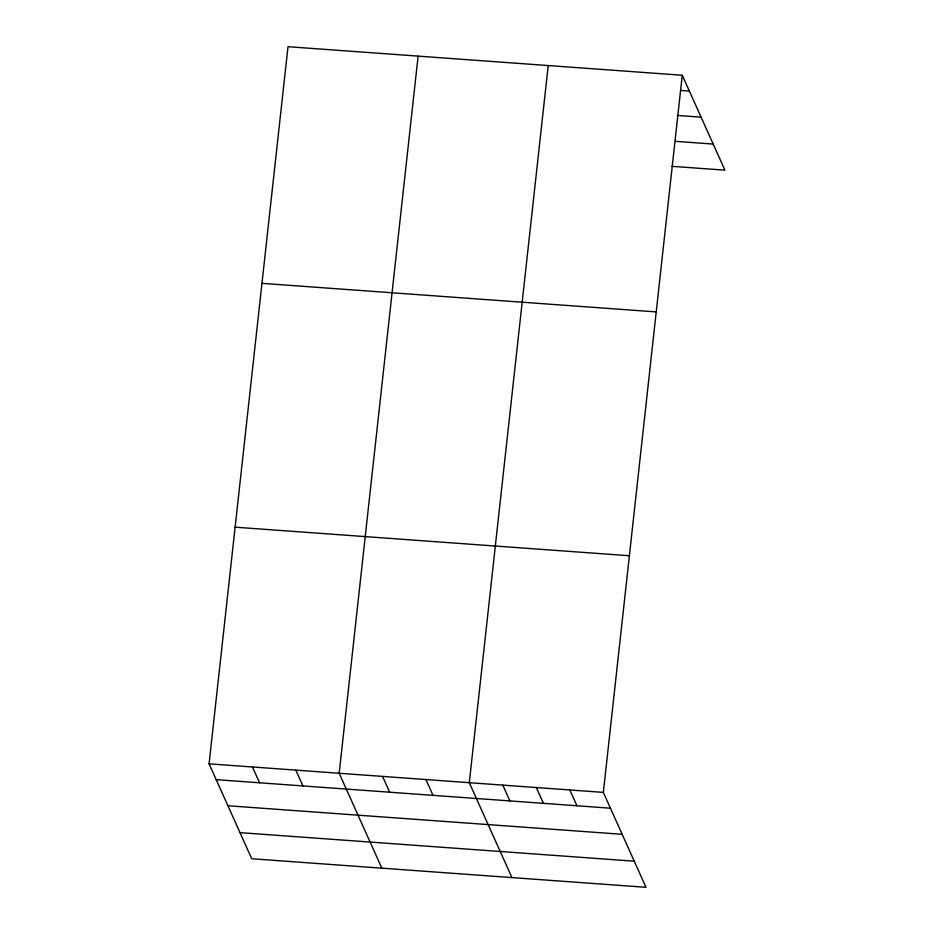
<?xml version="1.0" encoding="UTF-8"?>
<svg xmlns="http://www.w3.org/2000/svg" width="934" height="934" viewBox="0 0 934 934"><rect width="100%" height="100%" fill="white"/><g stroke="black" fill="none" stroke-linecap="round" stroke-linejoin="round"><path stroke-width="1.4" d="M682.264 75.257L603.341 792.394L645.989 887.3L251.736 858.743L209.076 763.837L288.011 46.7L682.264 75.257L724.924 170.163L671.861 166.322M418.117 56.122L339.182 773.259L381.843 868.165M548.223 65.555L469.288 782.68L511.949 877.586M680.991 90.47L689.374 91.065M677.36 115.454L701.107 117.17M675.492 141.338L713.191 144.07M261.964 283.352L656.217 311.909M235.123 527.185L629.388 555.742M209.076 763.837L603.341 792.394M216.186 779.645L610.439 808.202M227.919 805.75L622.172 834.307M240.003 832.638L634.256 861.195M569.822 789.966L576.932 805.773M536.314 787.537L543.425 803.345M502.807 785.109L509.906 800.917M425.927 779.54L433.026 795.348M382.555 776.399L389.665 792.207M295.821 770.118L302.92 785.926M252.449 766.977L259.559 782.785"/></g></svg>
